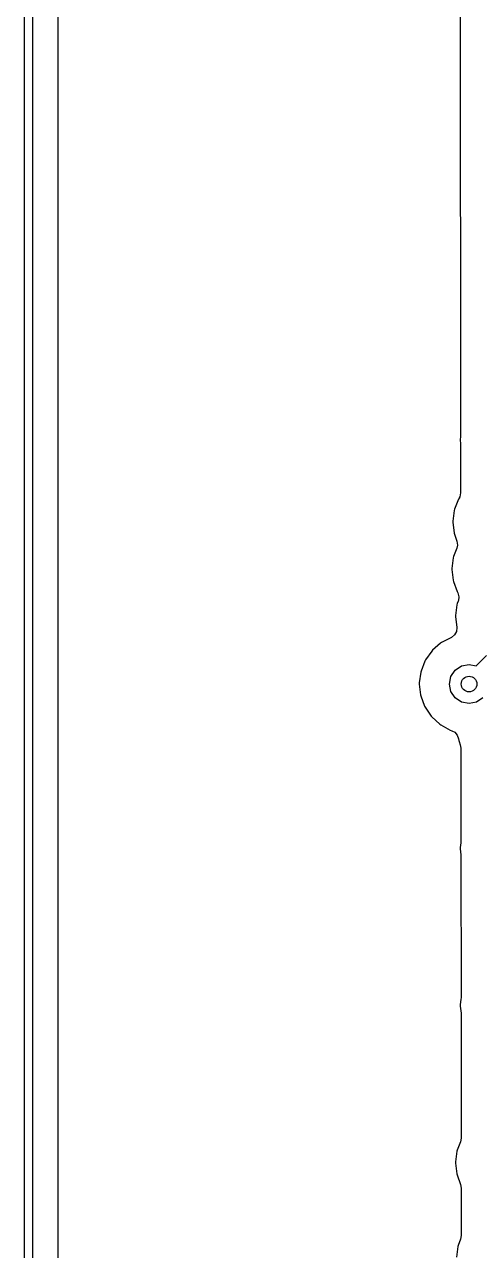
# Model space of a CAD drawing. Extents: x 0 to 4.25, y -4.33 to 0.
# Drawn here: x -0.002 to 0.226, y -2.567 to -1.951 of the extents above; entities that cross this region are included whole.
import ezdxf

# ---------------------------------------------------------------- set-up
doc = ezdxf.new("R2010")
doc.units = 0
doc.header["$MEASUREMENT"] = 0
doc.layers.add('BLACK', color=7, linetype='CONTINUOUS')

msp = doc.modelspace()

# ---------------------------------------------------------------- linework, layer by layer
at = {"layer": 'BLACK', "linetype": 'CONTINUOUS'}
for p, q in [((-0.001969, -4.33071), (-0.001969, 0)), ((0.001969, -0.001969), (0.001969, -4.32874)), ((0.014961, -2.79504), (0.014961, -1.15535)), ((0.216182, -1.35723), (0.216865, -2.15756)), ((0.216688, -2.15924), (0.216682, -2.15983)), ((0.216682, -2.15983), (0.216838, -2.16124)), ((0.216822, -2.15822), (0.216688, -2.15924)), ((0.216865, -2.15756), (0.216822, -2.15822)), ((0.216838, -2.16124), (0.216868, -2.16179)), ((0.216868, -2.16179), (0.216889, -2.18617)), ((0.215847, -2.18937), (0.21388, -2.19441)), ((0.216268, -2.18858), (0.215847, -2.18937)), ((0.21651, -2.18809), (0.216246, -2.18857)), ((0.216246, -2.18857), (0.216268, -2.18858)), ((0.216889, -2.18617), (0.21651, -2.18809)), ((0.213734, -2.19498), (0.213027, -2.20035)), ((0.21388, -2.19441), (0.213734, -2.19498)), ((0.213027, -2.20035), (0.213021, -2.20094)), ((0.213021, -2.20094), (0.213615, -2.20632)), ((0.213615, -2.20632), (0.21375, -2.20689)), ((0.21375, -2.20689), (0.215038, -2.21042)), ((0.215001, -2.21395), (0.213368, -2.21814)), ((0.215338, -2.21234), (0.215001, -2.21395)), ((0.215038, -2.21042), (0.215338, -2.21234)), ((0.213222, -2.21871), (0.212515, -2.22408)), ((0.213368, -2.21814), (0.213222, -2.21871)), ((0.212515, -2.22408), (0.212509, -2.22467)), ((0.212509, -2.22467), (0.213103, -2.23005)), ((0.213103, -2.23005), (0.213238, -2.23062)), ((0.213238, -2.23062), (0.215098, -2.23571)), ((0.215098, -2.23571), (0.215458, -2.23641)), ((0.215661, -2.2405), (0.215179, -2.24173)), ((0.215458, -2.23641), (0.215987, -2.23829)), ((0.215758, -2.24023), (0.215661, -2.2405)), ((0.215987, -2.23829), (0.215758, -2.24023)), ((0.215033, -2.2423), (0.214326, -2.24767)), ((0.215179, -2.24173), (0.215033, -2.2423)), ((0.214326, -2.24767), (0.21432, -2.24826)), ((0.21432, -2.24826), (0.214929, -2.25378)), ((0.212253, -2.25877), (0.207339, -2.26131)), ((0.213862, -2.25746), (0.212253, -2.25877)), ((0.214761, -2.25572), (0.213862, -2.25746)), ((0.214929, -2.25378), (0.214761, -2.25572)), ((0.206852, -2.26164), (0.202771, -2.2652)), ((0.207339, -2.26131), (0.206852, -2.26164)), ((0.198985, -2.27059), (0.197018, -2.27563)), ((0.199263, -2.27007), (0.198985, -2.27059)), ((0.202377, -2.26564), (0.199263, -2.27007)), ((0.202771, -2.2652), (0.202377, -2.26564)), ((0.224621, -2.27298), (0.229809, -2.26779)), ((0.196872, -2.2762), (0.196165, -2.28157)), ((0.197018, -2.27563), (0.196872, -2.2762)), ((0.212037, -2.27836), (0.21417, -2.27517)), ((0.21417, -2.27517), (0.217363, -2.27303)), ((0.217363, -2.27303), (0.22113, -2.27228)), ((0.22113, -2.27228), (0.224621, -2.27298)), ((0.196165, -2.28157), (0.196159, -2.28216)), ((0.196159, -2.28216), (0.196753, -2.28754)), ((0.211287, -2.28213), (0.212037, -2.27836)), ((0.212037, -2.28589), (0.211287, -2.28213)), ((0.196753, -2.28754), (0.196887, -2.28811)), ((0.196887, -2.28811), (0.198748, -2.2932)), ((0.21417, -2.28909), (0.212037, -2.28589)), ((0.217363, -2.29122), (0.21417, -2.28909)), ((0.22809, -2.28909), (0.224896, -2.29122)), ((0.198748, -2.2932), (0.199016, -2.29372)), ((0.199016, -2.29372), (0.202036, -2.29822)), ((0.22113, -2.29197), (0.217363, -2.29122)), ((0.224896, -2.29122), (0.22113, -2.29197)), ((0.202036, -2.29822), (0.20242, -2.29866)), ((0.20242, -2.29866), (0.206426, -2.30231)), ((0.206426, -2.30231), (0.206906, -2.30265)), ((0.206906, -2.30265), (0.211664, -2.30523)), ((0.211664, -2.30523), (0.212492, -2.30556)), ((0.212492, -2.30556), (0.212482, -2.30559)), ((0.212482, -2.30559), (0.213943, -2.3063)), ((0.213943, -2.3063), (0.215237, -2.30776)), ((0.215237, -2.30776), (0.21589, -2.30973)), ((0.21589, -2.30973), (0.215969, -2.31045)), ((0.215969, -2.31045), (0.216104, -2.31103)), ((0.216104, -2.31103), (0.216694, -2.31264)), ((0.216694, -2.31264), (0.216999, -2.31436)), ((0.216999, -2.31436), (0.217039, -2.36124)), ((0.216996, -2.3619), (0.216688, -2.36424)), ((0.217039, -2.36124), (0.216996, -2.3619)), ((0.216688, -2.36424), (0.216682, -2.36483)), ((0.216682, -2.36483), (0.217015, -2.36784)), ((0.217015, -2.36784), (0.217045, -2.36839)), ((0.217045, -2.36839), (0.217106, -2.43973)), ((0.216688, -2.44324), (0.216682, -2.44383)), ((0.217063, -2.44039), (0.216688, -2.44324)), ((0.217106, -2.43973), (0.217063, -2.44039)), ((0.216682, -2.44383), (0.217083, -2.44746)), ((0.217083, -2.44746), (0.217113, -2.448)), ((0.217113, -2.448), (0.217166, -2.51017)), ((0.217166, -2.51017), (0.216824, -2.51199)), ((0.215072, -2.51667), (0.214366, -2.52204)), ((0.215219, -2.5161), (0.215072, -2.51667)), ((0.216824, -2.51199), (0.215219, -2.5161)), ((0.214366, -2.52204), (0.214359, -2.52263)), ((0.214359, -2.52263), (0.214954, -2.52801)), ((0.214954, -2.52801), (0.215088, -2.52859)), ((0.215088, -2.52859), (0.216883, -2.53349)), ((0.216883, -2.53349), (0.217187, -2.5352)), ((0.217187, -2.5352), (0.217208, -2.55898)), ((0.217208, -2.55898), (0.216866, -2.5608)), ((0.215466, -2.56459), (0.214759, -2.56996)), ((0.215613, -2.56402), (0.215466, -2.56459)), ((0.216866, -2.5608), (0.215613, -2.56402))]:
    msp.add_line(p, q, dxfattribs=at)
at = {"layer": 'BLACK'}
msp.add_circle((0.22113, -2.28213), 0.003937, dxfattribs=at)

doc.saveas('drawing.dxf')
